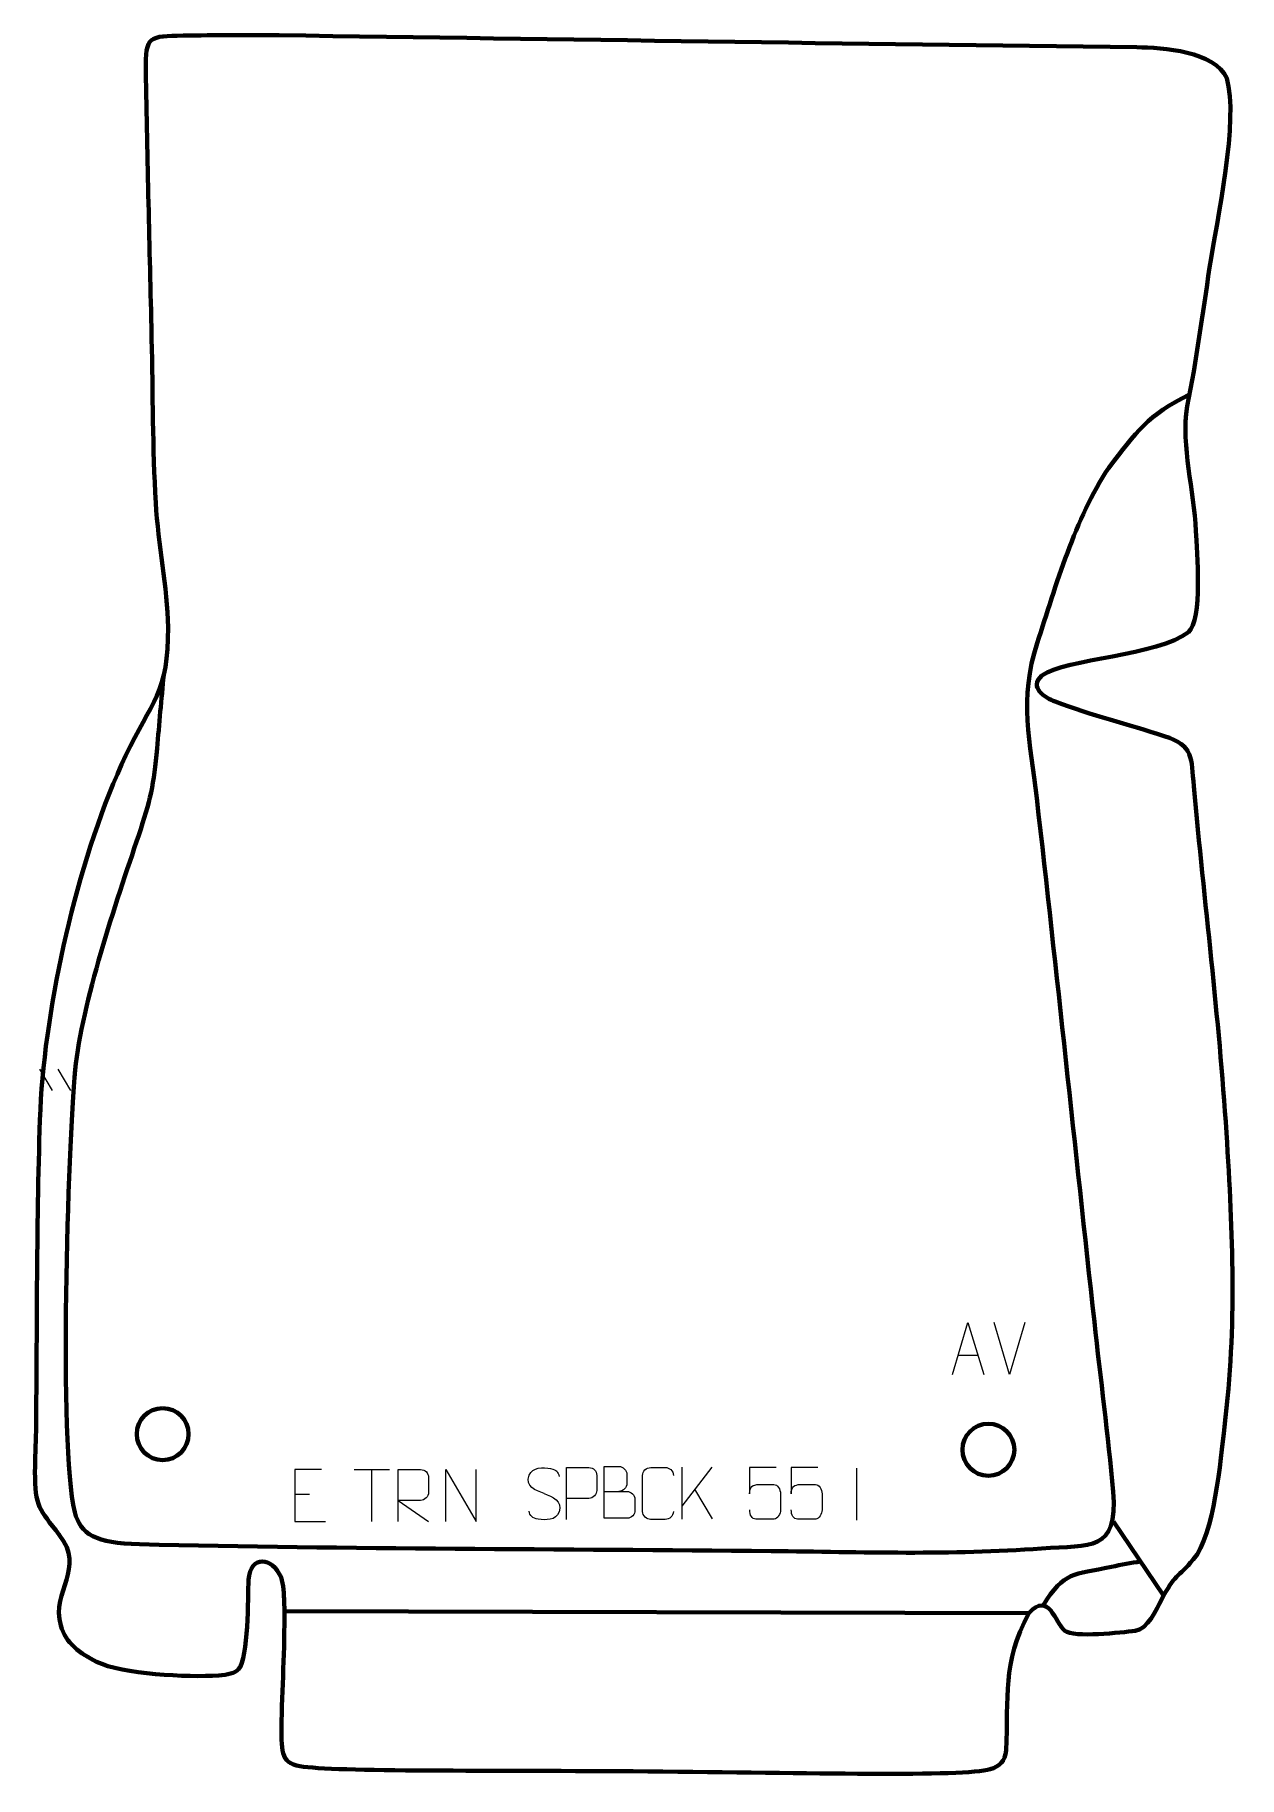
# Model space of a CAD drawing. Header units: millimetres. Extents: x -286 to 294, y -400 to 439.
import ezdxf

# ---------------------------------------------------------------- set-up
doc = ezdxf.new("R2010")
doc.units = ezdxf.units.MM
doc.header["$MEASUREMENT"] = 0
doc.layers.add('layer 2', color=7, linetype='Continuous')
doc.layers.add('layer 3', color=7, linetype='Continuous')

msp = doc.modelspace()

# ---------------------------------------------------------------- linework, layer by layer
at = {"layer": 'layer 2', "color": 142, "lineweight": 200}
for centre in [(-224.4594, -235.1165), (173.0768, -242.6573)]:
    msp.add_ellipse(centre, major_axis=(0, 12.5), ratio=1, dxfattribs=at)
at = {"layer": 'layer 2', "color": 142, "lineweight": 158}
for points, knots in [([(269.8643, 265.4318), (249.7288, 255.4647), (244.3569, 247.4242), (230.9884, 230.1528), (230.9884, 230.1528), (214.7157, 205.6093), (205.6696, 173.6542), (196.5371, 145.7049), (196.5371, 145.7049), (187.7076, 118.6831), (193.2458, 98.2485), (196.3595, 71.075), (196.3595, 71.075), (205.9862, -12.9407), (214.8437, -97.0419), (224.1031, -181.0983), (224.1031, -181.0983), (227.1085, -208.2841), (230.5807, -235.6544), (233.2103, -262.848), (233.2103, -262.848), (235.1713, -292.1734), (222.6419, -288.3969), (198.6563, -290.1941), (198.6563, -290.1941), (155.0083, -293.4645), (112.1017, -291.8915), (68.4426, -291.4214), (68.4426, -291.4214), (-32.7863, -290.3956), (-134.5286, -290.617), (-235.6816, -288.1378), (-235.6816, -288.1378), (-256.6981, -287.6227), (-264.0877, -283.5038), (-266.7431, -272.6429), (-266.7431, -272.6429), (-274.8119, -239.6403), (-269.9326, -96.9814), (-266.5304, -59.6694), (-266.5304, -59.6694), (-263.3781, -27.6185), (-246.9647, 20.7465), (-236.0007, 53.2318), (-236.0007, 53.2318), (-230.5403, 69.4105), (-228.58, 78.0174), (-227.1386, 95.0214), (-227.1386, 95.0214), (-226.1367, 106.8413), (-225.053, 118.665), (-223.948, 130.4763)], [0, 0, 0, 0, 0.07142857, 0.07142857, 0.07142857, 0.07142857, 0.14285714, 0.14285714, 0.14285714, 0.14285714, 0.21428571, 0.21428571, 0.21428571, 0.21428571, 0.28571429, 0.28571429, 0.28571429, 0.28571429, 0.35714286, 0.35714286, 0.35714286, 0.35714286, 0.42857143, 0.42857143, 0.42857143, 0.42857143, 0.5, 0.5, 0.5, 0.5, 0.57142857, 0.57142857, 0.57142857, 0.57142857, 0.64285714, 0.64285714, 0.64285714, 0.64285714, 0.71428571, 0.71428571, 0.71428571, 0.71428571, 0.78571429, 0.78571429, 0.78571429, 0.78571429, 0.85714286, 0.85714286, 0.85714286, 0.85714286, 1, 1, 1, 1]), ([(199.3706, -317.7016), (209.859, -300.8579), (213.6301, -303.0456), (232.3945, -299.0323), (232.3945, -299.0323), (237.0906, -298.0279), (241.6235, -297.0106), (246.414, -296.5321)], [0, 0, 0, 0, 0.33333333, 0.33333333, 0.33333333, 0.33333333, 1, 1, 1, 1])]:
    msp.add_open_spline(points, degree=3, knots=knots, dxfattribs=at)
at = {"layer": 'layer 2', "color": 250, "lineweight": 9}
for points in [[(-283.8025, -59.3461), (-283.8025, -59.3461), (-277.6204, -69.6182), (-277.6204, -69.6182)], [(-274.9376, -59.3461), (-274.9376, -59.3461), (-268.7555, -69.6182), (-268.7555, -69.6182)], [(183.2338, -206.3602), (183.2338, -206.3602), (175.912, -181.4066), (175.912, -181.4066)], [(190.5557, -181.4066), (190.5557, -181.4066), (183.2339, -206.3602), (183.2339, -206.3602)], [(158.5969, -197.1035), (158.5969, -197.1035), (168.0926, -197.1035), (168.0926, -197.1035)], [(25.5552, -251.0984), (25.5552, -251.0984), (25.5552, -276.052), (25.5552, -276.052)], [(39.9314, -251.0984), (39.9314, -251.0984), (25.5552, -269.7381), (25.5552, -269.7381)], [(109.5738, -251.5367), (109.5738, -251.5367), (109.5738, -276.5108), (109.5738, -276.5108)], [(-132.2718, -252.2353), (-132.2718, -252.2353), (-115.2846, -252.2353), (-115.2846, -252.2353)], [(-123.778, -277.1653), (-123.778, -277.1653), (-123.778, -252.2118), (-123.778, -252.2118)], [(-160.8969, -264.084), (-160.8969, -264.084), (-153.7288, -264.084), (-153.7288, -264.084)], [(40.2567, -275.9562), (40.2567, -275.9562), (31.7862, -261.6426), (31.7862, -261.6426)]]:
    msp.add_open_spline(points, degree=3, dxfattribs=at)
for points, knots in [([(155.8743, -206.3529), (155.8743, -206.3529), (163.2453, -181.3994), (163.2453, -181.3994), (163.2453, -181.3994), (163.2453, -181.3994), (170.8152, -206.3529), (170.8152, -206.3529)], [0, 0, 0, 0, 0.33333333, 0.33333333, 0.33333333, 0.33333333, 1, 1, 1, 1]), ([(-40.834, -263.6848), (-45.0823, -262.2144), (-49.9904, -260.4186), (-47.9853, -254.8983), (-47.9853, -254.8983), (-46.4818, -250.7584), (-41.2682, -251.1469), (-37.6646, -251.748), (-37.6646, -251.748), (-34.804, -252.2252), (-33.9393, -253.4384), (-33.6287, -255.5225)], [0, 0, 0, 0, 0.25, 0.25, 0.25, 0.25, 0.5, 0.5, 0.5, 0.5, 1, 1, 1, 1]), ([(-30.1103, -276.1654), (-30.1103, -276.1654), (-30.1103, -251.2118), (-30.1103, -251.2118), (-30.1103, -251.2118), (-26.5153, -251.2118), (-22.92, -251.2118), (-19.3246, -251.2118), (-19.3246, -251.2118), (-16.9994, -251.2497), (-15.442, -252.7398), (-15.4462, -255.1059), (-15.4462, -255.1059), (-15.4466, -257.1416), (-15.4466, -260.2009), (-15.4462, -262.2369), (-15.4462, -262.2369), (-15.4527, -264.1123), (-17.2649, -266.0542), (-19.2745, -266.0733), (-19.2745, -266.0733), (-19.2745, -266.0733), (-30.1103, -266.0733), (-30.1103, -266.0733)], [0, 0, 0, 0, 0.14285714, 0.14285714, 0.14285714, 0.14285714, 0.28571429, 0.28571429, 0.28571429, 0.28571429, 0.42857143, 0.42857143, 0.42857143, 0.42857143, 0.57142857, 0.57142857, 0.57142857, 0.57142857, 0.71428571, 0.71428571, 0.71428571, 0.71428571, 1, 1, 1, 1]), ([(-11.8483, -262.6886), (-8.2097, -262.6882), (-4.6226, -262.6882), (-0.9832, -262.6886), (-0.9832, -262.6886), (0.9922, -262.7059), (2.9158, -264.442), (2.9158, -266.4916), (2.9158, -266.4916), (2.9154, -267.6202), (2.9154, -270.6696), (2.9158, -271.7985), (2.9158, -271.7985), (2.9334, -273.6564), (1.3913, -275.6703), (-0.9302, -275.6534), (-0.9302, -275.6534), (-4.57, -275.653), (-8.2094, -275.653), (-11.8483, -275.6534), (-11.8483, -275.6534), (-11.8483, -267.3351), (-11.8483, -259.0173), (-11.8483, -250.6998), (-11.8483, -250.6998), (-9.4746, -250.6998), (-7.1005, -250.6998), (-4.7263, -250.6998), (-4.7263, -250.6998), (-3.0455, -250.6822), (-0.9487, -252.5927), (-0.931, -254.5551), (-0.931, -254.5551), (-0.9314, -256.6212), (-0.9314, -256.7672), (-0.931, -258.8337), (-0.931, -258.8337), (-0.9137, -260.8998), (-2.7682, -262.7059), (-4.7782, -262.6886)], [0, 0, 0, 0, 0.09090909, 0.09090909, 0.09090909, 0.09090909, 0.18181818, 0.18181818, 0.18181818, 0.18181818, 0.27272727, 0.27272727, 0.27272727, 0.27272727, 0.36363636, 0.36363636, 0.36363636, 0.36363636, 0.45454545, 0.45454545, 0.45454545, 0.45454545, 0.54545455, 0.54545455, 0.54545455, 0.54545455, 0.63636364, 0.63636364, 0.63636364, 0.63636364, 0.72727273, 0.72727273, 0.72727273, 0.72727273, 0.81818182, 0.81818182, 0.81818182, 0.81818182, 1, 1, 1, 1]), ([(21.4398, -272.3476), (21.3, -274.671), (19.6228, -276.1506), (17.4751, -276.1614), (17.4751, -276.1614), (15.1432, -276.161), (12.8113, -276.161), (10.4798, -276.1614), (10.4798, -276.1614), (8.5548, -276.2668), (6.5827, -274.3823), (6.5939, -272.365), (6.5939, -272.365), (6.5943, -266.5949), (6.5943, -260.8252), (6.5939, -255.0559), (6.5939, -255.0559), (6.5981, -252.9178), (8.3448, -251.1986), (10.4972, -251.2121), (10.4972, -251.2121), (12.8229, -251.2121), (15.149, -251.2121), (17.4751, -251.2121), (17.4751, -251.2121), (19.4217, -251.1766), (21.4131, -252.6681), (21.4398, -255.1057)], [0, 0, 0, 0, 0.125, 0.125, 0.125, 0.125, 0.25, 0.25, 0.25, 0.25, 0.375, 0.375, 0.375, 0.375, 0.5, 0.5, 0.5, 0.5, 0.625, 0.625, 0.625, 0.625, 0.75, 0.75, 0.75, 0.75, 1, 1, 1, 1]), ([(70.9493, -251.1204), (70.9493, -251.1204), (58.0976, -251.1204), (58.0976, -251.1204), (58.0976, -251.1204), (58.0979, -255.351), (58.0979, -259.5819), (58.0976, -263.8131), (58.0976, -263.8131), (58.0973, -260.503), (59.7283, -259.4312), (62.5403, -259.3707), (62.5403, -259.3707), (64.9799, -259.3704), (67.4194, -259.3704), (69.8586, -259.3707), (69.8586, -259.3707), (71.5084, -259.3639), (72.9833, -261.7444), (73.0118, -263.8131), (73.0118, -263.8131), (73.0115, -266.4004), (73.0115, -268.988), (73.0118, -271.5757), (73.0118, -271.5757), (73.058, -273.5351), (71.5586, -275.9714), (69.9327, -276.0299), (69.9327, -276.0299), (67.9762, -276.0296), (63.0812, -276.0296), (61.1242, -276.0299), (61.1242, -276.0299), (59.2787, -276.0387), (58.1716, -274.0739), (58.1508, -271.5228)], [0, 0, 0, 0, 0.1, 0.1, 0.1, 0.1, 0.2, 0.2, 0.2, 0.2, 0.3, 0.3, 0.3, 0.3, 0.4, 0.4, 0.4, 0.4, 0.5, 0.5, 0.5, 0.5, 0.6, 0.6, 0.6, 0.6, 0.7, 0.7, 0.7, 0.7, 0.8, 0.8, 0.8, 0.8, 1, 1, 1, 1]), ([(90.9493, -251.1204), (90.9493, -251.1204), (78.0976, -251.1204), (78.0976, -251.1204), (78.0976, -251.1204), (78.0979, -255.351), (78.0979, -259.5819), (78.0976, -263.8131), (78.0976, -263.8131), (78.0973, -260.503), (79.7283, -259.4312), (82.5403, -259.3707), (82.5403, -259.3707), (84.9799, -259.3704), (87.4194, -259.3704), (89.8586, -259.3707), (89.8586, -259.3707), (91.5084, -259.3639), (92.9833, -261.7444), (93.0118, -263.8131), (93.0118, -263.8131), (93.0115, -266.4004), (93.0115, -268.988), (93.0118, -271.5757), (93.0118, -271.5757), (93.058, -273.5351), (91.5586, -275.9714), (89.9327, -276.0299), (89.9327, -276.0299), (87.9762, -276.0296), (83.0812, -276.0296), (81.1242, -276.0299), (81.1242, -276.0299), (79.2787, -276.0387), (78.1716, -274.0739), (78.1508, -271.5228)], [0, 0, 0, 0, 0.1, 0.1, 0.1, 0.1, 0.2, 0.2, 0.2, 0.2, 0.3, 0.3, 0.3, 0.3, 0.4, 0.4, 0.4, 0.4, 0.5, 0.5, 0.5, 0.5, 0.6, 0.6, 0.6, 0.6, 0.7, 0.7, 0.7, 0.7, 0.8, 0.8, 0.8, 0.8, 1, 1, 1, 1]), ([(-148.023, -252.2043), (-148.023, -252.2043), (-160.8969, -252.2043), (-160.8969, -252.2043), (-160.8969, -252.2043), (-160.8969, -252.2043), (-160.8969, -277.1579), (-160.8969, -277.1579), (-160.8969, -277.1579), (-160.8969, -277.1579), (-146.0311, -277.1579), (-146.0311, -277.1579)], [0, 0, 0, 0, 0.25, 0.25, 0.25, 0.25, 0.5, 0.5, 0.5, 0.5, 1, 1, 1, 1]), ([(-111.1103, -277.1653), (-111.1103, -277.1653), (-111.1103, -252.2118), (-111.1103, -252.2118), (-111.1103, -252.2118), (-107.5155, -252.2118), (-103.92, -252.2118), (-100.3248, -252.2118), (-100.3248, -252.2118), (-97.9995, -252.2495), (-96.4422, -253.7395), (-96.4463, -256.1059), (-96.4463, -256.1059), (-96.4467, -258.1414), (-96.4467, -261.2008), (-96.4463, -263.2368), (-96.4463, -263.2368), (-96.4528, -265.1123), (-98.2651, -267.0541), (-100.2746, -267.0732), (-100.2746, -267.0732), (-100.2746, -267.0732), (-111.1103, -267.0732), (-111.1103, -267.0732), (-111.1103, -267.0732), (-111.1103, -267.0732), (-96.4556, -277.1653), (-96.4556, -277.1653)], [0, 0, 0, 0, 0.125, 0.125, 0.125, 0.125, 0.25, 0.25, 0.25, 0.25, 0.375, 0.375, 0.375, 0.375, 0.5, 0.5, 0.5, 0.5, 0.625, 0.625, 0.625, 0.625, 0.75, 0.75, 0.75, 0.75, 1, 1, 1, 1]), ([(-88.1614, -277.1616), (-88.1614, -277.1616), (-88.1614, -252.2081), (-88.1614, -252.2081), (-88.1614, -252.2081), (-88.1614, -252.2081), (-73.5066, -277.1616), (-73.5066, -277.1616), (-73.5066, -277.1616), (-73.5066, -277.1616), (-73.5066, -252.2081), (-73.5066, -252.2081)], [0, 0, 0, 0, 0.25, 0.25, 0.25, 0.25, 0.5, 0.5, 0.5, 0.5, 1, 1, 1, 1]), ([(-40.834, -263.6849), (-36.8154, -265.3316), (-31.7859, -267.2199), (-33.6199, -272.5802), (-33.6199, -272.5802), (-35.0797, -276.8466), (-39.9905, -276.5899), (-43.7166, -276.0352), (-43.7166, -276.0352), (-46.4666, -275.6254), (-47.6875, -274.4119), (-48.0655, -272.2997)], [0, 0, 0, 0, 0.25, 0.25, 0.25, 0.25, 0.5, 0.5, 0.5, 0.5, 1, 1, 1, 1])]:
    msp.add_open_spline(points, degree=3, knots=knots, dxfattribs=at)
at = {"layer": 'layer 2', "color": 142, "lineweight": 158}
for points in [[(257.4318, -312.884), (257.4318, -312.884), (233.3377, -277.1252), (233.3377, -277.1252)], [(-165.8667, -320.3715), (-165.8667, -320.3715), (192.5113, -321.2843), (192.5113, -321.2843)]]:
    msp.add_open_spline(points, degree=3, dxfattribs=at)
at = {"layer": 'layer 3', "color": 242, "lineweight": 158}
msp.add_open_spline([(-232.5739, 421.3315), (-232.8711, 438.3513), (-230.7957, 437.9254), (-214.526, 438.2285), (-214.526, 438.2285), (-199.0722, 438.5164), (-183.8351, 438.6049), (-168.3782, 438.396), (-168.3782, 438.396), (-30.7261, 436.4677), (106.904, 434.2792), (244.562, 432.6346), (244.562, 432.6346), (256.8854, 432.4423), (282.3279, 430.6974), (287.816, 417.7035), (287.816, 417.7035), (293.7969, 398.3949), (283.0684, 348.6117), (279.5982, 326.6177), (279.5982, 326.6177), (276.1101, 303.9596), (273.3786, 282.3794), (268.7445, 259.8127), (268.7445, 259.8127), (265.7556, 240.0244), (272.1572, 219.6327), (273.0116, 199.6077), (273.0116, 199.6077), (273.4534, 190.3366), (276.3439, 156.6388), (269.4058, 151.0688), (269.4058, 151.0688), (255.0383, 139.5342), (209.9247, 138.3344), (198.8726, 130.1216), (198.8726, 130.1216), (192.369, 124.3097), (200.157, 119.5815), (205.2818, 117.5452), (205.2818, 117.5452), (222.9499, 110.8934), (239.9896, 106.7372), (257.673, 100.986), (257.673, 100.986), (272.0532, 96.309), (270.7116, 90.5888), (271.955, 76.8162), (271.955, 76.8162), (277.0312, 21.4233), (284.0783, -34.6361), (287.6844, -90.0305), (287.6844, -90.0305), (290.7459, -139.6308), (292.7145, -181.9434), (286.7497, -231.6587), (286.7497, -231.6587), (284.8604, -247.6142), (281.8282, -283.7412), (271.7324, -295.4891), (271.7324, -295.4891), (264.308, -304.1284), (262.6656, -302.8148), (256.4985, -314.6368), (256.4985, -314.6368), (253.9712, -319.4816), (249.7761, -329.2169), (243.7036, -329.907), (243.7036, -329.907), (237.3708, -330.5238), (214.1525, -333.3707), (209.8329, -329.7706), (209.8329, -329.7706), (204.9771, -325.7235), (202.5022, -310.8971), (192.5113, -321.2843), (192.5113, -321.2843), (179.6749, -345.7718), (182.8229, -361.5192), (181.5938, -387.3892), (181.5938, -387.3892), (181.3468, -392.5867), (178.2592, -395.1624), (173.9634, -396.4621), (173.9634, -396.4621), (161.3064, -400.2918), (86.5037, -398.1871), (9.0451, -397.5324), (9.0451, -397.5324), (-65.1696, -396.9051), (-142.0618, -397.8691), (-158.3665, -394.9837), (-158.3665, -394.9837), (-167.9762, -393.2832), (-167.3323, -387.406), (-167.1774, -373.2121), (-167.1774, -373.2121), (-166.8506, -354.1149), (-165.4659, -335.1898), (-165.9441, -316.0675), (-165.9441, -316.0675), (-166.062, -312.3716), (-166.2081, -307.5413), (-167.4593, -304.0471), (-167.4593, -304.0471), (-171.6227, -294.367), (-182.1549, -293.0544), (-183.0957, -305.2565), (-183.0957, -305.2565), (-183.4613, -313.6799), (-183.1176, -342.8343), (-187.8798, -348.2531), (-187.8798, -348.2531), (-189.6317, -350.2466), (-193.2555, -351.0658), (-197.4682, -351.3312), (-197.4682, -351.3312), (-212.573, -352.2825), (-243.9241, -350.7475), (-256.2392, -344.725), (-256.2392, -344.725), (-264.066, -340.8975), (-271.1651, -335.7693), (-273.5178, -327.2552), (-273.5178, -327.2552), (-278.2093, -310.277), (-261.3163, -300.1941), (-274.2045, -283.574), (-274.2045, -283.574), (-283.8652, -271.116), (-285.9857, -270.2657), (-285.9188, -253.2613), (-285.9188, -253.2613), (-285.893, -246.7188), (-285.5369, -240.1573), (-285.4314, -233.6067), (-285.4314, -233.6067), (-284.8166, -180.456), (-285.3499, -126.859), (-283.1235, -73.783), (-283.1235, -73.783), (-279.5636, -21.4461), (-264.3906, 44.2223), (-242.1952, 91.7749), (-242.1952, 91.7749), (-230.1347, 116.8228), (-221.4128, 122.6428), (-221.8747, 153.1821), (-221.8747, 153.1821), (-222.1725, 172.864), (-226.6385, 193.1842), (-227.785, 213.3229), (-227.785, 213.3229), (-229.2801, 239.584), (-229.2059, 265.9427), (-229.7522, 292.2374), (-229.7522, 292.2374), (-229.7522, 292.2374), (-229.7855, 293.7204), (-229.7855, 293.7204), (-229.7855, 293.7204), (-230.7647, 336.257), (-231.8223, 378.7899), (-232.5739, 421.3315)], degree=3, knots=[0, 0, 0, 0, 0.02380952, 0.02380952, 0.02380952, 0.02380952, 0.04761905, 0.04761905, 0.04761905, 0.04761905, 0.07142857, 0.07142857, 0.07142857, 0.07142857, 0.0952381, 0.0952381, 0.0952381, 0.0952381, 0.11904762, 0.11904762, 0.11904762, 0.11904762, 0.14285714, 0.14285714, 0.14285714, 0.14285714, 0.16666667, 0.16666667, 0.16666667, 0.16666667, 0.19047619, 0.19047619, 0.19047619, 0.19047619, 0.21428571, 0.21428571, 0.21428571, 0.21428571, 0.23809524, 0.23809524, 0.23809524, 0.23809524, 0.26190476, 0.26190476, 0.26190476, 0.26190476, 0.28571429, 0.28571429, 0.28571429, 0.28571429, 0.30952381, 0.30952381, 0.30952381, 0.30952381, 0.33333333, 0.33333333, 0.33333333, 0.33333333, 0.35714286, 0.35714286, 0.35714286, 0.35714286, 0.38095238, 0.38095238, 0.38095238, 0.38095238, 0.4047619, 0.4047619, 0.4047619, 0.4047619, 0.42857143, 0.42857143, 0.42857143, 0.42857143, 0.45238095, 0.45238095, 0.45238095, 0.45238095, 0.47619048, 0.47619048, 0.47619048, 0.47619048, 0.5, 0.5, 0.5, 0.5, 0.52380952, 0.52380952, 0.52380952, 0.52380952, 0.54761905, 0.54761905, 0.54761905, 0.54761905, 0.57142857, 0.57142857, 0.57142857, 0.57142857, 0.5952381, 0.5952381, 0.5952381, 0.5952381, 0.61904762, 0.61904762, 0.61904762, 0.61904762, 0.64285714, 0.64285714, 0.64285714, 0.64285714, 0.66666667, 0.66666667, 0.66666667, 0.66666667, 0.69047619, 0.69047619, 0.69047619, 0.69047619, 0.71428571, 0.71428571, 0.71428571, 0.71428571, 0.73809524, 0.73809524, 0.73809524, 0.73809524, 0.76190476, 0.76190476, 0.76190476, 0.76190476, 0.78571429, 0.78571429, 0.78571429, 0.78571429, 0.80952381, 0.80952381, 0.80952381, 0.80952381, 0.83333333, 0.83333333, 0.83333333, 0.83333333, 0.85714286, 0.85714286, 0.85714286, 0.85714286, 0.88095238, 0.88095238, 0.88095238, 0.88095238, 0.9047619, 0.9047619, 0.9047619, 0.9047619, 0.92857143, 0.92857143, 0.92857143, 0.92857143, 0.95238095, 0.95238095, 0.95238095, 0.95238095, 1, 1, 1, 1], dxfattribs=at)

doc.saveas('drawing.dxf')
